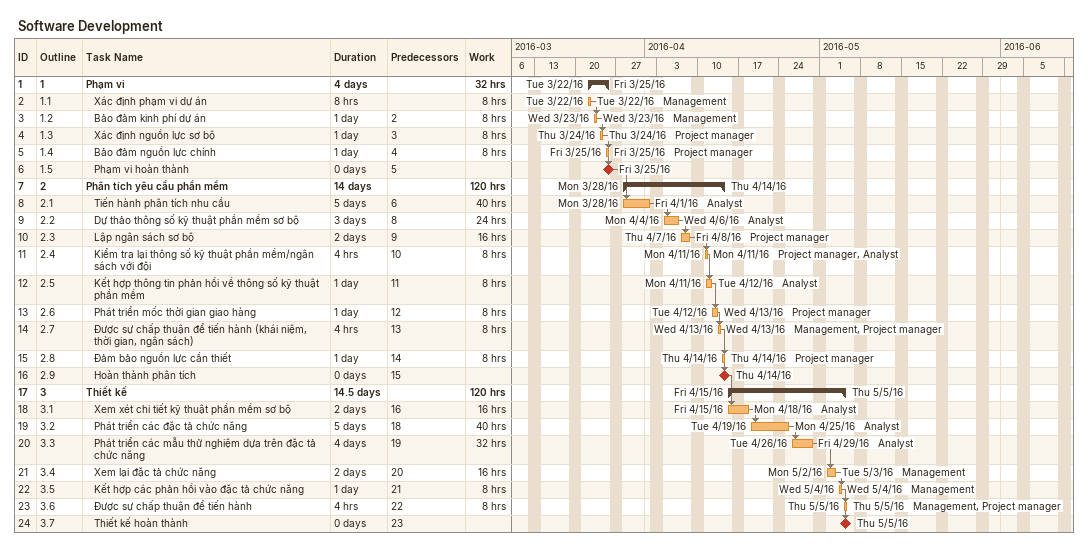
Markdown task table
Software Development

| ID | WBS | Task | Duration | Start | Finish | Predecessors | Resources | Work (h) |
|---|---|---|---|---|---|---|---|---|
| 1 | 1 | **Phạm vi** | 4d | 2016-03-22 | 2016-03-25 |  |  | 32 |
| 2 | 1.1 | Xác định phạm vi dự án | 8h | 2016-03-22 | 2016-03-22 |  | Management | 8 |
| 3 | 1.2 | Bảo đảm kinh phí dự án | 1d | 2016-03-23 | 2016-03-23 | 2 | Management | 8 |
| 4 | 1.3 | Xác định nguồn lực sơ bộ | 1d | 2016-03-24 | 2016-03-24 | 3 | Project manager | 8 |
| 5 | 1.4 | Bảo đảm nguồn lực chính | 1d | 2016-03-25 | 2016-03-25 | 4 | Project manager | 8 |
| 6 | 1.5 | Phạm vi hoàn thành | 0d | 2016-03-25 | 2016-03-25 | 5 |  |  |
| 7 | 2 | **Phân tích yêu cầu phần mềm** | 14d | 2016-03-28 | 2016-04-14 |  |  | 120 |
| 8 | 2.1 | Tiến hành phân tích nhu cầu | 5d | 2016-03-28 | 2016-04-01 | 6 | Analyst | 40 |
| 9 | 2.2 | Dự thảo thông số kỹ thuật phần mềm sơ bộ | 3d | 2016-04-04 | 2016-04-06 | 8 | Analyst | 24 |
| 10 | 2.3 | Lập ngân sách sơ bộ | 2d | 2016-04-07 | 2016-04-08 | 9 | Project manager | 16 |
| 11 | 2.4 | Kiểm tra lại thông số kỹ thuật phần mềm/ngân sách với đội | 4h | 2016-04-11 | 2016-04-11 | 10 | Project manager, Analyst | 8 |
| 12 | 2.5 | Kết hợp thông tin phản hồi về thông số kỹ thuật phần mềm | 1d | 2016-04-11 | 2016-04-12 | 11 | Analyst | 8 |
| 13 | 2.6 | Phát triển mốc thời gian giao hàng | 1d | 2016-04-12 | 2016-04-13 | 12 | Project manager | 8 |
| 14 | 2.7 | Được sự chấp thuận để tiến hành (khái niệm, thời gian, ngân sách) | 4h | 2016-04-13 | 2016-04-13 | 13 | Management, Project manager | 8 |
| 15 | 2.8 | Đảm bảo nguồn lực cần thiết | 1d | 2016-04-14 | 2016-04-14 | 14 | Project manager | 8 |
| 16 | 2.9 | Hoàn thành phân tích | 0d | 2016-04-14 | 2016-04-14 | 15 |  |  |
| 17 | 3 | **Thiết kế** | 14.5d | 2016-04-15 | 2016-05-05 |  |  | 120 |
| 18 | 3.1 | Xem xét chi tiết kỹ thuật phần mềm sơ bộ | 2d | 2016-04-15 | 2016-04-18 | 16 | Analyst | 16 |
| 19 | 3.2 | Phát triển các đặc tả chức năng | 5d | 2016-04-19 | 2016-04-25 | 18 | Analyst | 40 |
| 20 | 3.3 | Phát triển các mẫu thử nghiệm dựa trên đặc tả chức năng | 4d | 2016-04-26 | 2016-04-29 | 19 | Analyst | 32 |
| 21 | 3.4 | Xem lại đặc tả chức năng | 2d | 2016-05-02 | 2016-05-03 | 20 | Management | 16 |
| 22 | 3.5 | Kết hợp các phản hồi vào đặc tả chức năng | 1d | 2016-05-04 | 2016-05-04 | 21 | Management | 8 |
| 23 | 3.6 | Được sự chấp thuận để tiến hành | 4h | 2016-05-05 | 2016-05-05 | 22 | Management, Project manager | 8 |
| 24 | 3.7 | Thiết kế hoàn thành | 0d | 2016-05-05 | 2016-05-05 | 23 |  |  |
